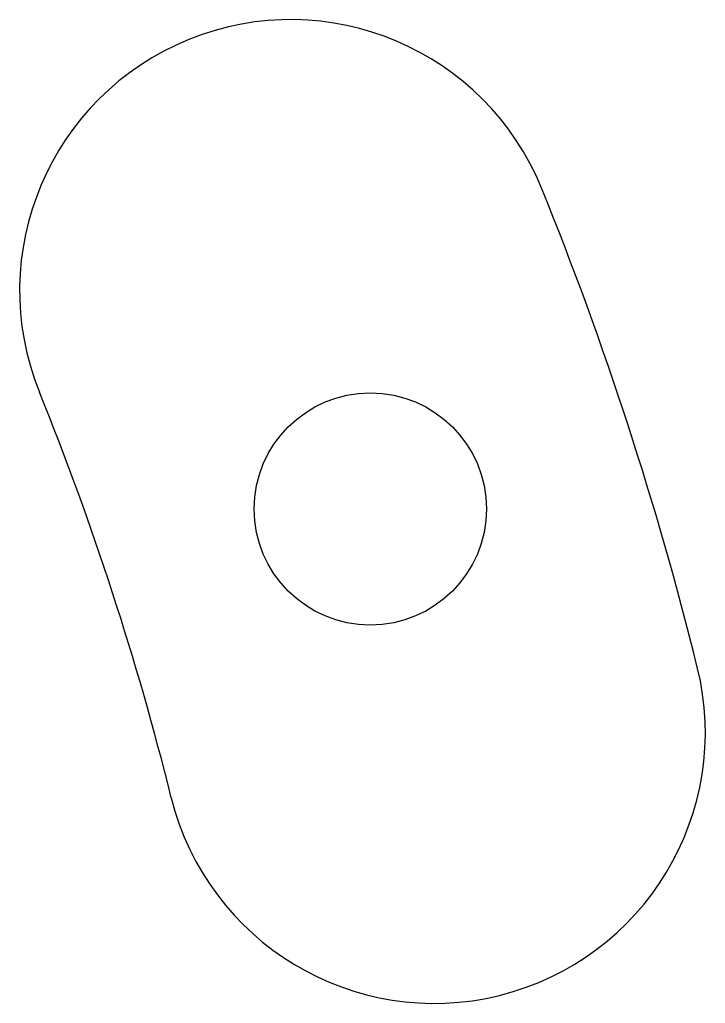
# Model space of a CAD drawing. Header units: millimetres. Extents: x 35.9 to 44.7, y 6.7 to 19.5.
import ezdxf

# ---------------------------------------------------------------- set-up
doc = ezdxf.new("R2010")
doc.units = ezdxf.units.MM

msp = doc.modelspace()

# ---------------------------------------------------------------- linework, layer by layer
at = {"color": 7, "linetype": 'Continuous', "lineweight": 25}
msp.add_circle((40.42, 13.133), 1.5, dxfattribs=at)
for centre, radius, start, end in [((39.392, 15.954), 3.5, 22.0478, 202.0478), ((0, 0), 46, 13.9522, 22.0478), ((0, 0), 39, 13.9522, 22.0478), ((41.246, 10.247), 3.5, 193.9522, 13.9522)]:
    msp.add_arc(centre, radius, start, end, dxfattribs=at)

doc.saveas('drawing.dxf')
